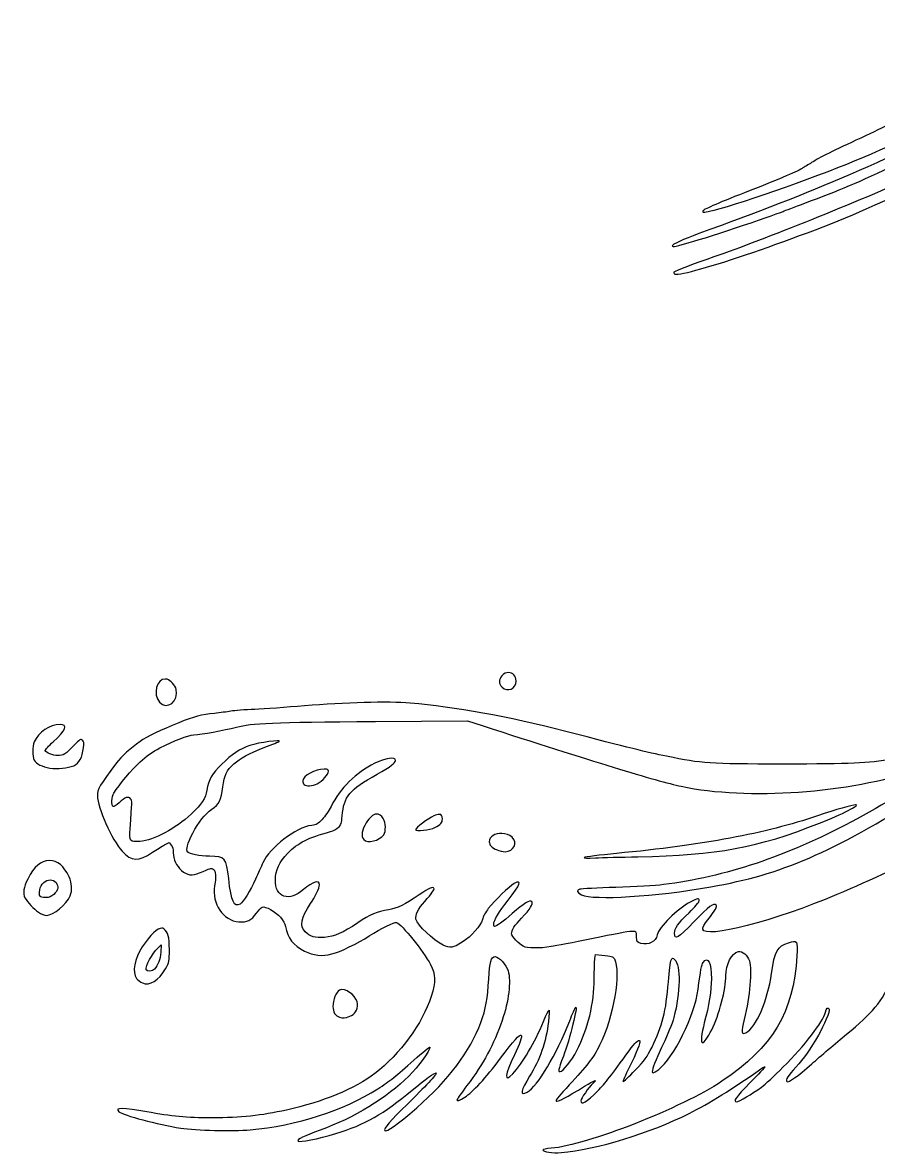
# Model space of a CAD drawing. Extents: x 61 to 2916, y 182 to 2969.
# Drawn here: x 61 to 636, y 296 to 1056 of the extents above; entities that cross this region are included whole.
import ezdxf

# ---------------------------------------------------------------- set-up
doc = ezdxf.new("R2010")
doc.units = 0
doc.layers.add('Layer_1', color=7, linetype='CONTINUOUS')

msp = doc.modelspace()

# ---------------------------------------------------------------- linework, layer by layer
at = {"layer": 'Layer_1', "color": 7}
for points in [[(387.60106, 619.270445)], [(86.212808, 584.439286)], [(263.630857, 554.439201)], [(298.738891, 524.236977)], [(620.519186, 530.439116)], [(340.957272, 524.034866)], [(382.906135, 511.235012)], [(79.036523, 492.939074)], [(79.736722, 480.046923)], [(154.530416, 447.678172)], [(275.54154, 406.27722)]]:
    msp.add_lwpolyline(points, close=True, dxfattribs=at)
for points in [[(156.907863, 614.927301), (156.907863, 614.927187)], [(298.044882, 586.434486), (359.936192, 586.895911), (369.670084, 583.727448)], [(156.365872, 503.484414), (159.570959, 505.119188), (160.924478, 503.446373)], [(152.224745, 434.460858), (154.234518, 436.3139)], [(154.234518, 436.3139), (153.859515, 431.405214)], [(445.510814, 427.123752), (445.975187, 429.9304), (450.189553, 429.512884)]]:
    msp.add_lwpolyline(points, dxfattribs=at)
for points in [[(625.368373, 965.282502), (688.811061, 992.862557), (738.915877, 1019.054227), (798.72879, 1055.902441)], [(724.189988, 1004.607835), (637.645432, 961.37853), (594.641851, 942.760235), (515.314325, 914.17246)], [(655.185368, 994.91788), (649.842611, 990.814973), (641.552805, 986.405639), (624.091021, 978.375289)], [(627.813177, 930.722308), (658.5054, 944.14556), (714.392373, 972.068155), (732.626005, 983.090709)], [(624.091021, 978.375289), (606.445041, 970.26058), (595.901486, 964.991893), (591.06018, 961.872327)], [(525.683974, 930.011915), (544.984598, 934.853193), (600.793363, 954.599255), (625.368373, 965.282502)], [(584.669026, 957.886519), (580.805675, 955.58872), (566.515189, 949.568367), (546.060038, 941.622263)], [(591.06018, 961.872327), (588.997685, 960.543469), (586.121219, 958.75021), (584.669026, 957.886519)], [(586.939556, 934.788762), (609.628415, 943.185349), (622.231346, 948.548912), (648.971493, 961.189742)], [(664.188316, 954.351818), (619.649967, 934.564512), (559.957244, 910.545293), (525.317765, 898.472216)], [(546.060038, 941.622263), (526.910812, 934.183875), (517.934935, 930.196706), (517.934935, 929.130054)], [(571.939499, 929.121295), (572.970746, 929.566874), (579.720824, 932.117411), (586.939556, 934.788762)], [(498.796651, 887.260278), (501.19562, 883.379097), (581.142574, 910.310867), (627.813177, 930.722308)], [(506.689294, 907.508924), (516.185953, 909.890545), (564.350845, 925.843867), (571.939499, 929.121295)], [(517.934935, 929.130054), (517.934935, 928.190394), (518.831763, 928.29298), (525.683974, 930.011915)], [(515.314325, 914.17246), (504.95508, 910.439249), (496.886009, 906.676131), (497.412404, 905.824346)], [(497.412404, 905.824346), (497.634074, 905.466896), (498.377633, 905.338855), (499.064753, 905.540172)], [(499.064753, 905.540172), (499.751873, 905.74285), (503.183109, 906.629615), (506.689294, 907.508924)], [(525.317765, 898.472216), (512.834229, 894.121078), (499.50815, 889.052347), (498.550603, 888.291525)], [(498.550603, 888.291525), (498.406886, 888.176722), (498.516021, 887.712972), (498.796651, 887.260278)], [(383.043843, 617.147856), (380.783659, 614.519847), (380.813565, 611.844529), (383.128882, 609.529183)], [(387.600975, 619.270445), (386.035792, 619.342445), (384.370263, 618.689879), (383.043843, 617.147856)], [(392.537611, 613.627867), (392.537611, 617.017603), (390.209708, 619.150681), (387.60106, 619.270445)], [(156.907863, 614.927187), (151.20489, 615.034054), (148.329513, 605.020551), (153.047988, 599.412924)], [(153.047988, 599.412924), (157.872938, 593.679013), (166.229614, 600.089301), (164.243825, 608.001361)], [(158.084137, 614.766009), (157.680207, 614.867489), (157.288064, 614.91993), (156.907863, 614.927301)], [(164.243825, 608.001361), (163.579438, 610.648333), (160.347354, 614.197944), (158.084137, 614.766009)], [(383.128882, 609.529183), (386.779776, 605.879593), (392.537611, 608.387526), (392.537611, 613.627867)], [(200.904586, 593.313314), (198.429564, 592.883637), (193.535822, 592.247938), (190.029552, 591.901203)], [(217.029637, 594.573092), (210.635875, 594.309469), (203.379579, 593.742765), (200.904586, 593.313314)], [(250.404744, 596.921291), (238.44219, 595.8937), (223.423402, 594.836714), (217.029637, 594.573092)], [(321.397163, 598.743549), (306.639611, 599.986828), (277.335635, 599.234879), (250.404744, 596.921291)], [(425.155301, 579.905597), (387.066274, 589.759961), (351.588077, 596.200609), (321.397163, 598.743549)], [(166.029476, 585.59798), (153.888593, 580.728582), (144.732903, 576.291185), (139.922947, 572.944592)], [(190.029552, 591.901203), (181.406646, 591.048), (176.222922, 589.686147), (166.029476, 585.59798)], [(204.653462, 582.663942), (215.562488, 585.42688), (227.479492, 585.908063), (298.044882, 586.434486)], [(86.212816, 584.439286), (79.419538, 584.439286), (71.492875, 579.108945), (68.838249, 572.755662)], [(81.683495, 572.858192), (90.053096, 580.349078), (91.652397, 584.439286), (86.212808, 584.439286)], [(153.278298, 568.643911), (163.338433, 573.819678), (171.792745, 577.059688), (176.084523, 577.381677)], [(176.084523, 577.381677), (181.456196, 577.78451), (196.014259, 580.475872), (204.653462, 582.663942)], [(369.670084, 583.727448), (442.705895, 559.943817), (487.126889, 546.390823), (503.529419, 542.887474)], [(493.661873, 563.059783), (480.16149, 565.812006), (469.411346, 568.455831), (425.155301, 579.905597)], [(68.838249, 572.755662), (67.471378, 569.483876), (67.491462, 563.183232), (68.877792, 560.502216)], [(76.247444, 566.906494), (76.097377, 567.369677), (78.543831, 570.04817), (81.683495, 572.858192)], [(95.725532, 570.493891), (90.086156, 564.612607), (88.241644, 563.443425), (84.661532, 563.480247)], [(101.214319, 573.895307), (100.119178, 574.804069), (99.476063, 574.405601), (95.725532, 570.493891)], [(101.97311, 568.77422), (102.360438, 572.069789), (102.213376, 573.06617), (101.214319, 573.895307)], [(139.922947, 572.944592), (133.750799, 568.650374), (127.295675, 562.778557), (124.117234, 558.565693)], [(213.713551, 570.335774), (207.222107, 568.144331), (201.296655, 564.207591), (194.871205, 557.815757)], [(233.465568, 572.96812), (235.520829, 574.426294), (219.508803, 572.292225), (213.713551, 570.335774)], [(223.778522, 569.117015), (228.93479, 571.113235), (233.293774, 572.846258), (233.465568, 572.96812)], [(84.661532, 563.480247), (81.515207, 563.513129), (76.713234, 565.467907), (76.247444, 566.906494)], [(95.378363, 556.744853), (99.13961, 558.364319), (101.1893, 562.105128), (101.97311, 568.77422)], [(139.99359, 559.301059), (144.308243, 563.279213), (148.286585, 566.075685), (153.278298, 568.643911)], [(202.970351, 557.938753), (207.305703, 561.930797), (212.693863, 564.825347), (223.778522, 569.117015)], [(311.528795, 560.181418), (311.528795, 562.816088), (304.679731, 561.930116), (297.665464, 558.388471)], [(571.780758, 557.834664), (521.323084, 557.857341), (518.137471, 558.069657), (493.661873, 563.059783)], [(68.877792, 560.502216), (70.186751, 557.971096), (74.166762, 555.949109), (79.355852, 555.177487)], [(79.355852, 555.177487), (84.56762, 554.402521), (91.514474, 555.081392), (95.378363, 556.744853)], [(124.117234, 558.565693), (112.846959, 543.627007), (111.279301, 540.932923), (111.279301, 536.509472)], [(122.444705, 538.378615), (125.862222, 543.983011), (134.328845, 554.078492), (139.99359, 559.301059)], [(194.871205, 557.815757), (188.160355, 551.139834), (185.95576, 547.302675), (184.857501, 540.388414)], [(195.653433, 542.440704), (196.740016, 550.755001), (197.947743, 553.313503), (202.970351, 557.938753)], [(297.665464, 558.388471), (284.908214, 551.94669), (274.413741, 541.60244), (268.265971, 529.410845)], [(299.153771, 551.026136), (308.54603, 556.32694), (311.528795, 558.533973), (311.528795, 560.181418)], [(645.847902, 561.253626), (627.395689, 558.199342), (619.057014, 557.806318), (571.780758, 557.834664)], [(263.630857, 554.439201), (257.556677, 554.439201), (249.28706, 549.963112), (249.28706, 546.675479)], [(258.950669, 544.645215), (262.404243, 546.407264), (266.537129, 550.939594), (266.537115, 552.965578)], [(266.537115, 552.965578), (266.537115, 554.175635), (266.019442, 554.439201), (263.630857, 554.439201)], [(275.754272, 522.972835), (276.868266, 536.151115), (280.491499, 540.493409), (299.153771, 551.026136)], [(503.529419, 542.887474), (547.800941, 533.431916), (616.444994, 538.293264), (662.654427, 554.156501)], [(673.217456, 553.28785), (662.716194, 544.949175), (638.695955, 530.078123), (617.808094, 518.985524)], [(184.857501, 540.388414), (183.948283, 534.664396), (181.624084, 531.099988), (174.293013, 524.184309)], [(188.17831, 527.458222), (193.00726, 530.780437), (194.527732, 533.826699), (195.653433, 542.440704)], [(249.28706, 546.675479), (249.28706, 545.747725), (249.691491, 544.583476), (250.186479, 544.088574)], [(250.186479, 544.088574), (251.537336, 542.737577), (255.735063, 543.0048), (258.950669, 544.645215)], [(111.279301, 536.509472), (111.279301, 528.700991), (121.074068, 506.793562), (127.909727, 499.314014)], [(121.810426, 529.295106), (120.520545, 530.092211), (120.925586, 535.887578), (122.444705, 538.378615)], [(125.827041, 531.789773), (124.049145, 530.15103), (122.241237, 529.028649), (121.810426, 529.295106)], [(133.596597, 534.468946), (132.173657, 536.357138), (129.950582, 535.590704), (125.827041, 531.789773)], [(133.309486, 514.318549), (134.67681, 532.89971), (134.677876, 533.034101), (133.596597, 534.468946)], [(523.404486, 475.352111), (571.284099, 483.83028), (603.540937, 497.769212), (667.40494, 537.5774)], [(174.293013, 524.184309), (164.03372, 514.506203), (149.007661, 506.524524), (139.806089, 505.866318)], [(175.353562, 511.343437), (179.11546, 518.654238), (183.633738, 524.331314), (188.17831, 527.458222)], [(268.265971, 529.410845), (266.836565, 526.576219), (264.16676, 522.653709), (262.333334, 520.693574)], [(298.738891, 524.236977), (296.555781, 524.071433), (294.151314, 522.054151), (291.788176, 518.254495)], [(303.30773, 521.231109), (302.001209, 523.373796), (300.436849, 524.365585), (298.738891, 524.236977)], [(620.519186, 530.439116), (618.538726, 530.439116), (607.292773, 527.174445), (595.027902, 523.038684)], [(596.290599, 518.102189), (611.921792, 524.278306), (624.021147, 530.439116), (620.519186, 530.439116)], [(255.25079, 516.632988), (244.669081, 515.229267), (227.040441, 501.687753), (222.452833, 491.440562)], [(262.333334, 520.693574), (259.475772, 517.638667), (258.464379, 517.059292), (255.25079, 516.632988)], [(273.278681, 515.324908), (274.965241, 517.011216), (275.35144, 518.207242), (275.754272, 522.972835)], [(291.788176, 518.254495), (289.020447, 513.804059), (288.349541, 509.190574), (290.176845, 507.171506)], [(303.612427, 510.345809), (305.25973, 512.697722), (305.103427, 518.285847), (303.30773, 521.231109)], [(337.318596, 522.974365), (333.599303, 521.329075), (325.037314, 514.877089), (325.037314, 513.719388)], [(340.957272, 524.034866), (340.074022, 524.023528), (338.878762, 523.664519), (337.318596, 522.974365)], [(337.917701, 515.105166), (341.866261, 517.106403), (343.03737, 518.476732), (343.03737, 521.099355)], [(343.03737, 521.099355), (343.03737, 523.102152), (342.429365, 524.052923), (340.957272, 524.034866)], [(595.027902, 523.038684), (559.580547, 511.086136), (518.723564, 503.437982), (460.037739, 497.771565)], [(474.287774, 495.574282), (528.388461, 496.686005), (554.106262, 501.434959), (596.290599, 518.102189)], [(617.808094, 518.985524), (573.906919, 495.670774), (532.980772, 482.003033), (491.529362, 476.812497)], [(139.806089, 505.866318), (133.131328, 505.388707), (132.694366, 505.959011), (133.309486, 514.318549)], [(171.95072, 498.659322), (170.652194, 500.224051), (171.761819, 504.3631), (175.353562, 511.343437)], [(239.097908, 497.792088), (246.237068, 505.104703), (252.693388, 508.380628), (267.965679, 512.443538)], [(267.965679, 512.443538), (269.787764, 512.928264), (272.179178, 514.225317), (273.278681, 515.324908)], [(290.176845, 507.171506), (292.736566, 504.343003), (300.731029, 506.232102), (303.612427, 510.345809)], [(325.037314, 513.719388), (325.037314, 512.567696), (335.032221, 513.643136), (337.917701, 515.105166)], [(382.906135, 511.235012), (378.624106, 511.301059), (374.537469, 509.206023), (374.537469, 505.689123)], [(389.984296, 508.621772), (388.115777, 510.377075), (385.475353, 511.195327), (382.906135, 511.235012)], [(701.905039, 514.817987), (647.336436, 487.604991), (632.643882, 480.61255), (608.052205, 470.153241)], [(148.337036, 498.546474), (150.990641, 500.363204), (154.603454, 502.58529), (156.365872, 503.484414)], [(160.924478, 503.446373), (161.787489, 502.380543), (162.284239, 500.511485), (162.295578, 498.294473)], [(374.537469, 505.689123), (374.537469, 503.377179), (376.088167, 501.741102), (379.809445, 500.127106)], [(385.2587, 498.968412), (390.896715, 498.910019), (393.865987, 504.974961), (389.984296, 508.621772)], [(127.909727, 499.314014), (134.248468, 492.378436), (139.064314, 492.198208), (148.337036, 498.546474)], [(162.295578, 498.294473), (162.316838, 493.81005), (164.337346, 489.420729), (167.769715, 486.407236)], [(186.590419, 495.865798), (180.08589, 495.957357), (173.084356, 497.293273), (171.95072, 498.659322)], [(199.48401, 480.895052), (197.929743, 494.818025), (197.155403, 495.718424), (186.590419, 495.865798)], [(230.907942, 480.190527), (230.901989, 486.396096), (233.569878, 492.130177), (239.097908, 497.792088)], [(379.809445, 500.127106), (381.240917, 499.506317), (383.693064, 498.996787), (385.2587, 498.968412)], [(438.287661, 495.108463), (437.603517, 494.698799), (440.542628, 494.579715), (445.787675, 494.80079)], [(460.037739, 497.771565), (448.693961, 496.676481), (438.906438, 495.477819), (438.287661, 495.108463)], [(445.787675, 494.80079), (450.531469, 495.0012), (463.356496, 495.350316), (474.287774, 495.574282)], [(79.036523, 492.939074), (73.299494, 492.939074), (68.865042, 489.170911), (64.473, 480.564049)], [(92.269963, 482.064035), (88.817269, 489.457126), (84.580739, 492.939074), (79.036523, 492.939074)], [(167.769715, 486.407236), (171.588647, 483.054123), (175.02409, 482.557605), (179.823954, 484.662563)], [(179.823954, 484.662563), (187.390894, 487.981093), (187.744985, 488.07869), (189.111093, 487.223163)], [(189.111093, 487.223163), (190.765964, 486.186501), (191.122229, 482.027581), (190.073495, 476.005357)], [(222.452833, 491.440562), (221.437179, 489.171648), (219.24475, 484.278013), (217.580751, 480.565523)], [(64.473, 480.564049), (61.66587, 475.062863), (61.070626, 470.942863), (62.652194, 467.951707)], [(72.542851, 473.283777), (73.193778, 477.379598), (76.613329, 480.088082), (79.736722, 480.046923)], [(79.736722, 480.046923), (81.156445, 480.02708), (82.515948, 479.441356), (83.524818, 478.158788)], [(92.984809, 469.372578), (94.528364, 473.066728), (94.261109, 477.800431), (92.269963, 482.064035)], [(207.162746, 463.791483), (203.10284, 461.256168), (201.204308, 465.48448), (199.48401, 480.895052)], [(217.580751, 480.565523), (214.12927, 472.865155), (209.337326, 465.149594), (207.162746, 463.791483)], [(236.650147, 469.1807), (232.779256, 470.462531), (230.913611, 474.04012), (230.907942, 480.190527)], [(260.521312, 476.651404), (260.540588, 480.165525), (256.041427, 478.841118), (249.678506, 473.460972)], [(387.173566, 466.333006), (395.589088, 477.004658), (396.902015, 480.578789), (391.295664, 477.55957)], [(76.376358, 468.188996), (72.491549, 468.188996), (71.865368, 469.020967), (72.542851, 473.283777)], [(83.524818, 478.158788), (85.535779, 475.602185), (85.044377, 473.063808), (81.996982, 470.251519)], [(190.073495, 476.005357), (187.986282, 464.019587), (195.693076, 452.619174), (206.405088, 451.844122)], [(249.678506, 473.460972), (244.621539, 469.180105), (240.613218, 467.868793), (236.650147, 469.1807)], [(254.541806, 464.085947), (257.330052, 468.138652), (260.509979, 474.82274), (260.521312, 476.651404)], [(337.349692, 474.278316), (336.509728, 475.637561), (334.625873, 474.810607), (327.483932, 469.949742)], [(331.151919, 465.565466), (336.119311, 471.175475), (337.803889, 473.54363), (337.349692, 474.278316)], [(391.295664, 477.55957), (388.049247, 475.811184), (378.182212, 466.310527), (373.888872, 460.798825)], [(435.466698, 473.767114), (432.967893, 473.023868), (433.413784, 471.535476), (436.591687, 470.012671)], [(459.654267, 474.953616), (447.279242, 474.57689), (436.39482, 474.042076), (435.466698, 473.767114)], [(436.591687, 470.012671), (444.570304, 466.189317), (486.075657, 468.742547), (523.404486, 475.352111)], [(491.529362, 476.812497), (486.373069, 476.166819), (472.02932, 475.330341), (459.654267, 474.953616)], [(62.652194, 467.951707), (64.194047, 465.035698), (68.547167, 460.365803), (71.693239, 458.251462)], [(81.996982, 470.251519), (80.246271, 468.635993), (79.029141, 468.188996), (76.376358, 468.188996)], [(77.127825, 456.188968), (81.654286, 456.188968), (90.575353, 463.60604), (92.984809, 469.372578)], [(250.903125, 445.045855), (246.907118, 448.952831), (247.974844, 454.541098), (254.541806, 464.085947)], [(327.483932, 469.949742), (317.739155, 463.316877), (312.752317, 460.91394), (306.740213, 459.953587)], [(325.293991, 453.733873), (324.666484, 456.23401), (326.920545, 460.786749), (331.151919, 465.565466)], [(377.536336, 450.377926), (377.547674, 452.776865), (381.022592, 458.533142), (387.173566, 466.333006)], [(403.099392, 465.418915), (401.763561, 466.754887), (397.843716, 464.351129), (390.028573, 457.406197)], [(396.219005, 454.311009), (401.937071, 460.216445), (404.371047, 464.147289), (403.099392, 465.418915)], [(509.470827, 465.098088), (500.693319, 460.419491), (488.626563, 448.394716), (487.361881, 443.065339)], [(508.729621, 457.942315), (512.615366, 461.72998), (515.529447, 465.185084), (515.529447, 466.004838)], [(515.529447, 466.004838), (515.529447, 467.963556), (514.581114, 467.821653), (509.470827, 465.098088)], [(526.953814, 463.064904), (525.337551, 464.681224), (522.335765, 462.421012), (512.062155, 451.851464)], [(608.052205, 470.153241), (566.65216, 452.545217), (518.883411, 440.209566), (517.930343, 446.879763)], [(71.693239, 458.251462), (73.427141, 457.086107), (75.791484, 456.188968), (77.127825, 456.188968)], [(206.405088, 451.844122), (211.975131, 451.441375), (214.700243, 452.782733), (218.195658, 457.647851)], [(218.195658, 457.647851), (219.635858, 459.652547), (221.370293, 461.506241), (222.049674, 461.767029)], [(222.049674, 461.767029), (224.039174, 462.530373), (230.970741, 458.645366), (234.234281, 454.937864)], [(306.740213, 459.953587), (299.333686, 458.770147), (294.437217, 456.670377), (286.254306, 451.167434)], [(373.888872, 460.798825), (372.168208, 458.589778), (370.378436, 455.266372), (369.911795, 453.413019)], [(390.028573, 457.406197), (383.775099, 451.849196), (379.393119, 448.690427), (377.940642, 448.690427)], [(499.029405, 444.26505), (499.029405, 447.63398), (500.986394, 450.393913), (508.729621, 457.942315)], [(521.30534, 453.115607), (526.678116, 460.090331), (527.855433, 462.163484), (526.953814, 463.064904)], [(234.234281, 454.937864), (236.070744, 452.851587), (237.421751, 450.456162), (237.700117, 448.791369)], [(237.700117, 448.791369), (239.017804, 440.913071), (242.881905, 435.837877), (250.365189, 432.153619)], [(286.254306, 451.167434), (276.106864, 444.343031), (270.511576, 441.898992), (263.893397, 441.398363)], [(293.904869, 442.332892), (301.982217, 447.563397), (310.686818, 451.819603), (312.275557, 451.315374)], [(312.275557, 451.315374), (315.717536, 450.223125), (330.300133, 432.214451), (335.138917, 423.0804)], [(343.48448, 436.242098), (336.763571, 439.530269), (326.344174, 449.549611), (325.293991, 453.733873)], [(369.911795, 453.413019), (368.862406, 449.245793), (362.580755, 442.181805), (356.304829, 438.112687)], [(377.940642, 448.690427), (377.714153, 448.690427), (377.533501, 449.449803), (377.536336, 450.377926)], [(389.52905, 443.768532), (389.52905, 446.347699), (391.470449, 449.406745), (396.219005, 454.311009)], [(512.062155, 451.851464), (500.934208, 440.403116), (499.029405, 439.294483), (499.029405, 444.26505)], [(517.930343, 446.879763), (517.793146, 447.840144), (519.097285, 450.249544), (521.30534, 453.115607)], [(154.530416, 447.678172), (151.692603, 447.692345), (146.938417, 443.141166), (141.349709, 434.939886)], [(155.902978, 447.194779), (155.515858, 447.516087), (155.055935, 447.675678), (154.530416, 447.678172)], [(159.648597, 433.3139), (159.634708, 441.804003), (158.835967, 444.760661), (155.902978, 447.194779)], [(263.893397, 441.398363), (257.492914, 440.914233), (254.176833, 441.845218), (250.903125, 445.045855)], [(268.791516, 430.234672), (274.347416, 431.631334), (286.189024, 437.336218), (293.904869, 442.332892)], [(397.346943, 435.392496), (394.595117, 436.82394), (389.52905, 442.251935), (389.52905, 443.768532)], [(473.529306, 441.544773), (473.529306, 446.882173), (475.3379, 446.948787), (443.154224, 440.408077)], [(476.432644, 437.380241), (473.633678, 438.21876), (473.529306, 438.369422), (473.529306, 441.544773)], [(487.361881, 443.065339), (486.226829, 438.282114), (481.547211, 435.847855), (476.432644, 437.380241)], [(141.349709, 434.939886), (136.148854, 427.307579), (134.495287, 417.849981), (137.659756, 413.827039)], [(144.088977, 419.626345), (143.268373, 422.015109), (147.919131, 430.494326), (152.224745, 434.460858)], [(156.99722, 420.238659), (159.599575, 424.950394), (159.662771, 425.256083), (159.648597, 433.3139)], [(356.304829, 438.112687), (350.214546, 434.16407), (348.302032, 433.885055), (343.48448, 436.242098)], [(416.154139, 435.15807), (408.113953, 433.886132), (400.051118, 433.985883), (397.346943, 435.392496)], [(443.154224, 440.408077), (431.19167, 437.977105), (419.041632, 435.614959), (416.154139, 435.15807)], [(564.160612, 417.19064), (566.377396, 432.522408), (567.906891, 435.28339), (575.601079, 437.839086)], [(575.601079, 437.839086), (581.377878, 439.757609), (581.852343, 439.021619), (581.249554, 429.098344)], [(153.859515, 431.405214), (153.494327, 426.633016), (152.055133, 422.681479), (149.705204, 420.001342)], [(250.365189, 432.153619), (256.416057, 429.174993), (262.182893, 428.573337), (268.791516, 430.234672)], [(374.180048, 413.440619), (374.746724, 424.965757), (375.751212, 428.440675), (378.520386, 428.440675)], [(378.520386, 428.440675), (380.942088, 428.440675), (386.167037, 422.742821), (387.218665, 418.955751)], [(445.037682, 413.557775), (445.043351, 419.474238), (445.255667, 425.579403), (445.510814, 427.123752)], [(458.553854, 426.896724), (463.1867, 418.239972), (457.936438, 387.497803), (448.645602, 368.876985)], [(450.189553, 429.512884), (456.622292, 428.875681), (457.669923, 428.548137), (458.553854, 426.896724)], [(494.85719, 411.612493), (495.4051, 418.677501), (496.2587, 425.213478), (496.752695, 426.136441)], [(496.752695, 426.136441), (497.59232, 427.705451), (497.738872, 427.734846), (499.012964, 426.581709)], [(499.012964, 426.581709), (503.214177, 422.779643), (502.972976, 404.027496), (498.510521, 387.565551)], [(518.211257, 424.503142), (521.270587, 429.175758), (523.793089, 424.236968), (523.754254, 413.651517)], [(581.249554, 429.098344), (578.92576, 390.836148), (565.024784, 367.585857), (530.810418, 344.736273)], [(533.530638, 415.652528), (533.530638, 423.300965), (537.383869, 430.799136), (541.849527, 431.840588)], [(541.849527, 431.840588), (544.462994, 432.450039), (548.2311, 429.263717), (549.254325, 425.579772)], [(549.254325, 425.579772), (551.079247, 419.009326), (549.598651, 402.020107), (545.823656, 386.23247)], [(141.509379, 410.82701), (146.57057, 408.698752), (152.670715, 412.405091), (156.99722, 420.238659)], [(149.705204, 420.001342), (148.380599, 418.490783), (144.566616, 418.235919), (144.088977, 419.626345)], [(335.138917, 423.0804), (338.624692, 416.500033), (338.694963, 411.843801), (335.459715, 401.636493)], [(387.218665, 418.955751), (389.209613, 411.785521), (387.581303, 398.451305), (383.137585, 385.535202)], [(514.805477, 406.503085), (516.524496, 419.551567), (517.157588, 422.893568), (518.211257, 424.503142)], [(137.659756, 413.827039), (138.552899, 412.691448), (140.285744, 411.341529), (141.509379, 410.82701)], [(368.881682, 384.20949), (372.198227, 393.09704), (373.544915, 400.522191), (374.180048, 413.440619)], [(433.339403, 365.392089), (440.839559, 379.913713), (445.026343, 397.147421), (445.037682, 413.557775)], [(483.853231, 367.690484), (490.901543, 382.026183), (493.307314, 391.62815), (494.85719, 411.612493)], [(523.754254, 413.651517), (523.725057, 405.694897), (522.107235, 395.563274), (519.003742, 383.906267)], [(523.990098, 379.315516), (528.864258, 389.080533), (533.530638, 406.85342), (533.530638, 415.652528)], [(546.884214, 377.36139), (553.935247, 381.135166), (561.453346, 398.466584), (564.160612, 417.19064)], [(614.530893, 376.311066), (632.070007, 390.689823), (637.77696, 397.626959), (646.054435, 414.631485)], [(273.865755, 405.846551), (271.701946, 404.688254), (269.573087, 399.334584), (269.553241, 395.006633)], [(275.54154, 406.27722), (274.934314, 406.251708), (274.367568, 406.115078), (273.865755, 405.846551)], [(286.037172, 396.52425), (286.037172, 401.094989), (279.792116, 406.449113), (275.54154, 406.27722)], [(488.357639, 352.737313), (498.308779, 360.055229), (512.48225, 388.868132), (514.805477, 406.503085)], [(269.553241, 395.006633), (269.536517, 391.166838), (270.968264, 388.83919), (274.037138, 387.717574)], [(280.800346, 388.405998), (284.272684, 389.795291), (286.0372, 392.530789), (286.037172, 396.52425)], [(335.459715, 401.636493), (329.787316, 383.739845), (314.526698, 362.868567), (297.65489, 349.933187)], [(432.464883, 394.315573), (434.419548, 396.46529), (428.568395, 372.901486), (424.342322, 361.60397)], [(274.037138, 387.717574), (276.024622, 386.991052), (277.687385, 387.160479), (280.800346, 388.405998)], [(411.012189, 384.867244), (415.263746, 394.970831), (415.430083, 394.955099), (414.2539, 384.565523)], [(428.56987, 385.368269), (430.337107, 389.876135), (432.08983, 393.903045), (432.464883, 394.315573)], [(498.510521, 387.565551), (497.289947, 383.062986), (495.048558, 377.662969), (487.863984, 361.911644)], [(571.827644, 354.111298), (586.688405, 369.01903), (598.506534, 384.348842), (600.314533, 391.063544)], [(602.894154, 393.209519), (603.52889, 392.18224), (599.376716, 382.107537), (595.675366, 375.69586)], [(600.314533, 391.063544), (601.07527, 393.888589), (601.999254, 394.657489), (602.894154, 393.209519)], [(325.844425, 326.917861), (347.315658, 345.672191), (361.594153, 364.680478), (368.881682, 384.20949)], [(383.137585, 385.535202), (377.52392, 369.218675), (370.77628, 356.703845), (359.565249, 341.815388)], [(390.33585, 349.740204), (396.87656, 356.801329), (405.033988, 370.660267), (411.012189, 384.867244)], [(400.003836, 337.419321), (407.219024, 341.681224), (419.571655, 362.41488), (428.56987, 385.368269)], [(414.2539, 384.565523), (412.758988, 371.36054), (408.432568, 358.833833), (401.67084, 348.127399)], [(519.003742, 383.906267), (517.053443, 376.58101), (516.449973, 370.690484), (517.650223, 370.690484)], [(545.823656, 386.23247), (543.75793, 377.594172), (543.971436, 375.802585), (546.884214, 377.36139)], [(382.140013, 360.229985), (391.067956, 372.071471), (395.123978, 376.595778), (396.016526, 375.703117)], [(396.016526, 375.703117), (396.806629, 374.913156), (394.896781, 369.397541), (391.424244, 362.441894)], [(468.538244, 365.264672), (472.562433, 370.83817), (474.668185, 372.803152), (475.609063, 371.862359)], [(517.650223, 370.690484), (518.868699, 370.690484), (521.412631, 374.151597), (523.990098, 379.315516)], [(595.675366, 375.69586), (590.13217, 366.093411), (586.025776, 360.310914), (580.397003, 354.180152)], [(591.280829, 356.522427), (596.849593, 361.488487), (607.312133, 370.392874), (614.530893, 376.311066)], [(334.661363, 367.669933), (335.198388, 366.058687), (326.71387, 354.384219), (320.507989, 348.19475)], [(323.900589, 358.984835), (329.673363, 364.198615), (334.515661, 368.106725), (334.661363, 367.669933)], [(422.084973, 351.190413), (423.979316, 351.190413), (429.793675, 358.526868), (433.339403, 365.392089)], [(448.645602, 368.876985), (444.638109, 360.845275), (439.693536, 354.392864), (428.235862, 342.247475)], [(447.349229, 338.182523), (452.584043, 343.591923), (456.545898, 348.655552), (468.538244, 365.264672)], [(475.609063, 371.862359), (476.332439, 371.138898), (473.323425, 363.504039), (468.596837, 354.071783)], [(472.515321, 352.127919), (479.012208, 358.816825), (480.484357, 360.838217), (483.853231, 367.690484)], [(299.622197, 339.650279), (307.716497, 344.847051), (312.196271, 348.413841), (323.900589, 358.984835)], [(358.132615, 334.006227), (363.336417, 337.34545), (372.117808, 346.936872), (382.140013, 360.229985)], [(391.424244, 362.441894), (384.778141, 349.129478), (384.269491, 343.190961), (390.33585, 349.740204)], [(424.342322, 361.60397), (420.693498, 351.849981), (420.55015, 351.190413), (422.084973, 351.190413)], [(487.863984, 361.911644), (484.25184, 353.992441), (483.25098, 350.44042), (484.632534, 350.44042)], [(297.65489, 349.933187), (284.54654, 339.883174), (262.495136, 330.757883), (238.404705, 325.414559)], [(338.922614, 350.296788), (339.537536, 349.682008), (331.311481, 340.830261), (319.340508, 329.223541)], [(322.779965, 338.78313), (331.254335, 345.850179), (338.325834, 350.893483), (338.922614, 350.296788)], [(468.596837, 354.071783), (465.942324, 348.77421), (464.057251, 344.440392), (464.408833, 344.440392)], [(464.408833, 344.440392), (464.760415, 344.440392), (468.408559, 347.899719), (472.515321, 352.127919)], [(484.632534, 350.44042), (484.963764, 350.44042), (486.640008, 351.47385), (488.357639, 352.737313)], [(508.801083, 323.075544), (521.721212, 329.564635), (539.142602, 340.347264), (555.093203, 351.728034)], [(559.78073, 354.498002), (559.78073, 354.182249), (555.224448, 349.294114), (549.655684, 343.636172)], [(555.093203, 351.728034), (557.67135, 353.567413), (559.78073, 354.813754), (559.78073, 354.498002)], [(557.400357, 340.816314), (559.740903, 342.515973), (566.233084, 348.498965), (571.827644, 354.111298)], [(580.397003, 354.180152), (575.088035, 348.397711), (573.347075, 345.625107), (574.377954, 344.594144)], [(574.377954, 344.594144), (575.430348, 343.541977), (581.632033, 347.9184), (591.280829, 356.522427)], [(320.507989, 348.19475), (305.98115, 333.706831), (283.40598, 319.944809), (260.904778, 311.860686)], [(401.67084, 348.127399), (395.648418, 338.591592), (395.00651, 334.467312), (400.003836, 337.419321)], [(530.810418, 344.736273), (503.952916, 326.799656), (440.122051, 301.720787), (416.175767, 299.696616)], [(428.235862, 342.247475), (422.19201, 335.840872), (419.000444, 331.919949), (419.457022, 331.463258)], [(444.166111, 343.243544), (441.424971, 340.817958), (436.03034, 333.103276), (436.03034, 331.608307)], [(438.536685, 341.367116), (445.37563, 345.632449), (447.764903, 346.428193), (444.166111, 343.243544)], [(549.655684, 343.636172), (540.044929, 333.871893), (537.987962, 330.940349), (540.747952, 330.940349)], [(214.029629, 312.115522), (244.572831, 314.780721), (277.269259, 325.29899), (299.622197, 339.650279)], [(271.404809, 309.63415), (291.204209, 315.682396), (303.329075, 322.562386), (322.779965, 338.78313)], [(359.565249, 341.815388), (355.837848, 336.865458), (352.785237, 332.562084), (352.782998, 332.252851)], [(419.457022, 331.463258), (420.257557, 330.66278), (426.91806, 334.120889), (438.536685, 341.367116)], [(436.03034, 331.608307), (436.03034, 328.366058), (440.183393, 330.778122), (447.349229, 338.182523)], [(540.747952, 330.940349), (542.147761, 330.940349), (551.15635, 336.282539), (557.400357, 340.816314)], [(144.40099, 324.260231), (129.230114, 327.134315), (122.334743, 327.151267), (125.760792, 324.308987)], [(319.340508, 329.223541), (308.36311, 318.57964), (303.297128, 312.67256), (304.290647, 311.679013)], [(304.290647, 311.679013), (305.552918, 310.41677), (312.90125, 315.612408), (325.844425, 326.917861)], [(352.782998, 332.252851), (352.774494, 331.138208), (354.589551, 331.732579), (358.132615, 334.006227)], [(125.760792, 324.308987), (128.767198, 321.813867), (151.856101, 315.67735), (167.295104, 313.26985)], [(188.529547, 320.170391), (170.717116, 320.159052), (161.576559, 321.007181), (144.40099, 324.260231)], [(238.404705, 325.414559), (221.222758, 321.603649), (207.696375, 320.170391), (188.529547, 320.170391)], [(422.905294, 296.797615), (446.111534, 298.79976), (482.835675, 310.035027), (508.801083, 323.075544)], [(167.295104, 313.26985), (177.746305, 311.640235), (201.782053, 311.046914), (214.029629, 312.115522)], [(260.904778, 311.860686), (250.113413, 307.983474), (245.141301, 305.528408), (246.112734, 304.556915)], [(246.112734, 304.556915), (247.161449, 303.508121), (259.378334, 305.959956), (271.404809, 309.63415)], [(416.175767, 299.696616), (413.070573, 299.433844), (410.530241, 298.944129), (410.530241, 298.608194)], [(410.530241, 298.608194), (410.530241, 297.242457), (417.034299, 296.291062), (422.905294, 296.797615)]]:
    msp.add_open_spline(points, degree=3, dxfattribs=at)

doc.saveas('drawing.dxf')
